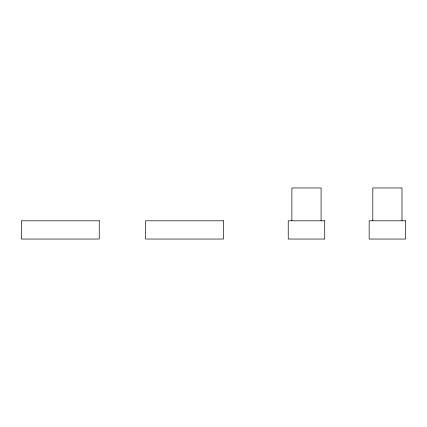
<?xml version="1.0" encoding="UTF-8"?>
<svg xmlns="http://www.w3.org/2000/svg" width="427" height="427" viewBox="0 0 427 427"><rect width="100%" height="100%" fill="white"/><g stroke="black" fill="none" stroke-linecap="round" stroke-linejoin="round"><path stroke-width="0.64" d="M401.999 220.796L401.999 187.955L372.803 187.955L372.803 220.796M321.077 220.796L321.077 187.955L291.881 187.955L291.881 220.796M99.24 220.796L21.35 220.796L21.35 239.045L99.24 239.045L99.24 220.796M223.529 220.796L145.634 220.796L145.634 239.045L223.529 239.045L223.529 220.796M324.728 220.796L288.236 220.796L288.236 239.045L324.728 239.045L324.728 220.796M405.65 220.796L369.158 220.796L369.158 239.045L405.65 239.045L405.65 220.796"/></g></svg>
